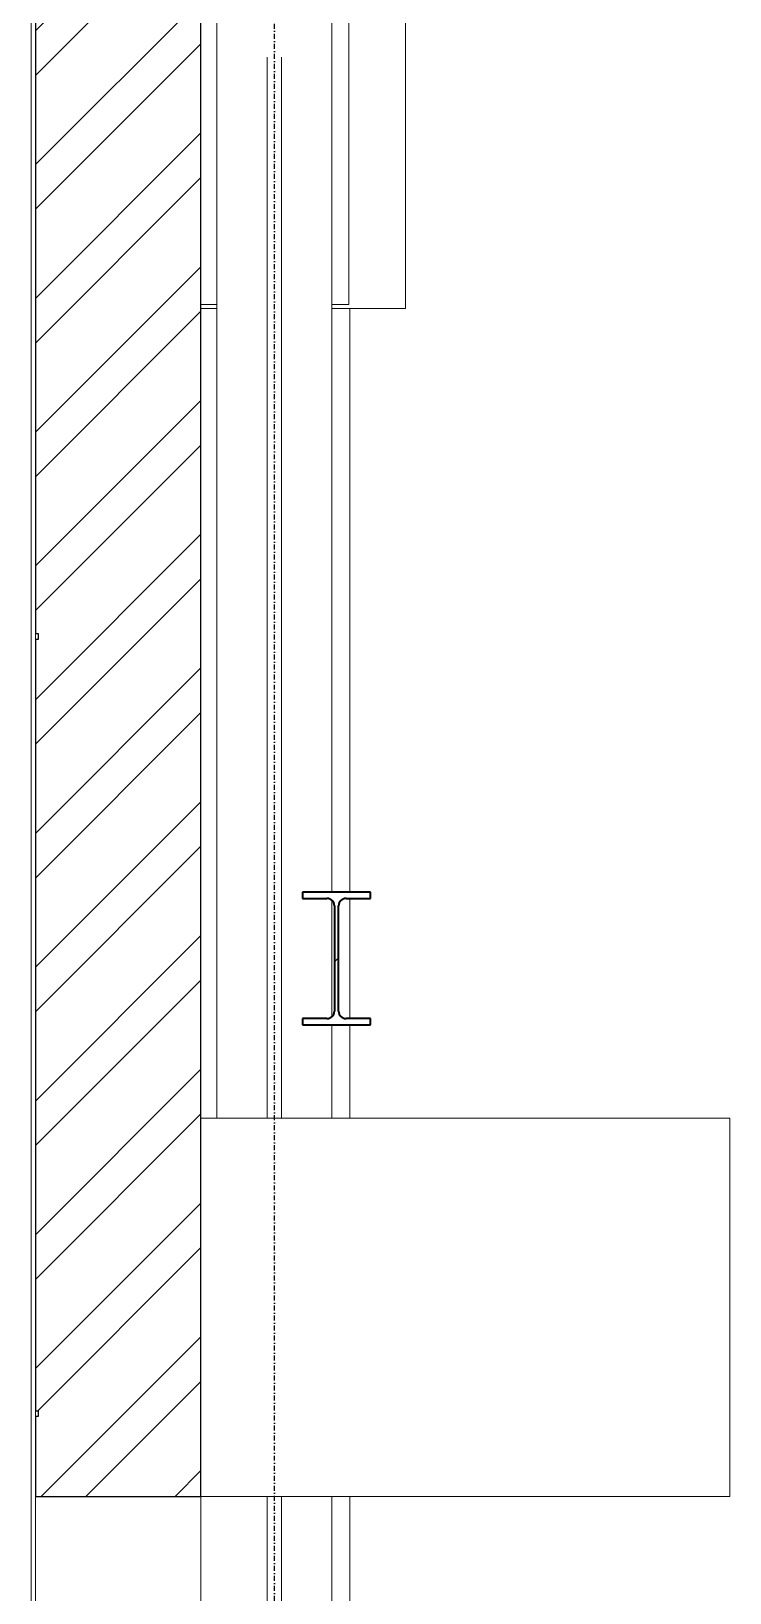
# Model space of a CAD drawing. Header units: millimetres. Extents: x 180139 to 245212, y -4005 to 9345.
# Drawn here: x 211757 to 212601, y 2634 to 4521 of the extents above; entities that cross this region are included whole.
import ezdxf

# ---------------------------------------------------------------- set-up
doc = ezdxf.new("R2010")
doc.units = ezdxf.units.MM
doc.linetypes.add('1_Čerchovaná 6_0mm', pattern=[12, 6, -3, 0, -3])
for name, color, linetype, lineweight in [('A-DOOR', 7, 'Continuous', 9), ('A-WALL', 7, 'Continuous', 9), ('A-WALL-1', 7, 'Continuous', 25), ('S-BEAM', 7, 'Continuous', 9), ('S-BEAM-1', 7, 'Continuous', 35), ('S-COLS', 7, 'Continuous', 9), ('S-FSTN', 7, 'Continuous', 9)]:
    doc.layers.add(name, color=color, linetype=linetype, lineweight=lineweight)
doc.layers.add('A-WALL-PATT-2', color=9, linetype='Continuous', lineweight=9, true_color=0x808080)
doc.layers.add('S-GRID-1', color=9, linetype='1_Čerchovaná 6_0mm', lineweight=25, true_color=0x808080)

# ---------------------------------------------------------------- blocks, each defined once
blk = doc.blocks.new('M_S profily_ sloup - S310X74-384665-B')
at = {"layer": 'S-COLS'}
for p, q in [((-153099.1, 4489), (-153099.1, 3207.2)), ((-153081.7, 3207.2), (-153081.7, 4489)), ((-153099.1, 2750), (-153099.1, -738)), ((-153081.7, -738), (-153081.7, 2750))]:
    blk.add_line(p, q, dxfattribs=at)
blk = doc.blocks.new('M_S profily_ sloup - 374570-B')
at = {"layer": 'S-COLS'}
for p, q in [((-153159.9, 3207.2), (-153159.9, 4927.6)), ((-153020.9, 3480), (-153020.9, 4927.6)), ((-153020.9, 3329.9), (-153020.9, 3470.1)), ((-153020.9, 3207.2), (-153020.9, 3320)), ((-153020.9, -738), (-153020.9, 2750))]:
    blk.add_line(p, q, dxfattribs=at)
blk = doc.blocks.new('Sloup IPE - 374573-B')
at = {"layer": 'S-COLS'}
for p, q in [((-152999.2, 3480), (-152999.2, 4185.4)), ((-152999.2, 3327.4), (-152999.2, 3472.6)), ((-152999.2, 3207.2), (-152999.2, 3320)), ((-152999.2, -250), (-152999.2, 2750))]:
    blk.add_line(p, q, dxfattribs=at)
blk = doc.blocks.new('Rámový roh_ šroubovaný s náběhem - 387183-B')
at = {"layer": 'S-FSTN'}
for p, q in [((-152931.9, 4185.4), (-152931.9, 4836.5)), ((-153159.9, 4575.4), (-153179.2, 4575.4)), ((-153000.4, 4575.4), (-153020.9, 4575.4)), ((-153000.4, 4561), (-153000.4, 4575.4)), ((-153179.2, 4561), (-153159.9, 4561)), ((-153020.9, 4561), (-153000.4, 4561)), ((-153000.4, 4561), (-153000.4, 4190.4)), ((-153159.9, 4190.4), (-153179.2, 4190.4)), ((-153000.4, 4190.4), (-153020.9, 4190.4)), ((-153179.2, 4185.4), (-153159.9, 4185.4)), ((-153020.9, 4185.4), (-152931.9, 4185.4))]:
    blk.add_line(p, q, dxfattribs=at)
blk = doc.blocks.new('IPE - IPE160-V22-B')
at = {"layer": 'S-BEAM'}
h = blk.add_hatch(dxfattribs=at)
h.set_pattern_fill('FP_11', color=256, style=0, pattern_type=2)
h.set_pattern_definition([(45, (-136615.95, 3664.97), (-251.447, 251.447), []), (45, (-136615.95, 4045.97), (-251.447, 251.447), [])])
h.paths.add_polyline_path([(-152974.4, 3320), (-152974.4, 3327.4), (-153003.9, 3327.4), (-153010.8, 3331.3), (-153012.9, 3336.4), (-153012.9, 3463.6), (-153010.3, 3470), (-153003.9, 3472.6), (-152974.4, 3472.6), (-152974.4, 3480), (-153056.4, 3480), (-153056.4, 3472.6), (-153026.9, 3472.6), (-153020.5, 3470), (-153017.9, 3463.6), (-153017.9, 3336.4), (-153020.5, 3330), (-153026.9, 3327.4), (-153056.4, 3327.4), (-153056.4, 3320), (-153010.8, 3320)])
at = {"layer": 'S-BEAM-1'}
for p, q in [((-152974.4, 3480), (-153056.4, 3480)), ((-153056.4, 3480), (-153056.4, 3472.6)), ((-153056.4, 3472.6), (-153026.9, 3472.6)), ((-153003.9, 3472.6), (-152974.4, 3472.6)), ((-152974.4, 3472.6), (-152974.4, 3480)), ((-153017.9, 3463.6), (-153017.9, 3336.4)), ((-153012.9, 3336.4), (-153012.9, 3463.6)), ((-153026.9, 3327.4), (-153056.4, 3327.4)), ((-153056.4, 3327.4), (-153056.4, 3320)), ((-152974.4, 3327.4), (-153003.9, 3327.4)), ((-152974.4, 3320), (-152974.4, 3327.4)), ((-153056.4, 3320), (-152974.4, 3320))]:
    blk.add_line(p, q, dxfattribs=at)
for centre, start, end in [((-153026.9, 3463.6), 0, 90), ((-153003.9, 3463.6), 90, 180), ((-153026.9, 3336.4), 270, 0), ((-153003.9, 3336.4), 180, 270)]:
    blk.add_arc(centre, 9, start, end, dxfattribs=at)
blk = doc.blocks.new('M_Vrata_ výsuvná_ sekční - 3000X4000 MM-444875-B')
at = {"layer": 'A-DOOR'}
for p, q in [((-152540.4, 3207.2), (-153179.2, 3207.2)), ((-153179.2, 3207.2), (-153179.2, 2750)), ((-152540.4, 2750), (-152540.4, 3207.2)), ((-153099.2, 2750), (-153179.2, 2750)), ((-153179.2, 2750), (-153179.2, -750)), ((-153179.2, 2750), (-152540.4, 2750)), ((-153099.2, -750), (-153099.2, 2750))]:
    blk.add_line(p, q, dxfattribs=at)

msp = doc.modelspace()

# ---------------------------------------------------------------- hatches: boundary and pattern name
at = {"layer": 'A-WALL-PATT-2'}
h = msp.add_hatch(dxfattribs=at)
h.set_pattern_fill('FP_10', color=256, angle=225, style=0, pattern_type=2)
h.set_pattern_definition([(45, (228525.39, 3664.97), (-80.8223, 80.8223), []), (45, (228579.27, 3664.97), (-80.8223, 80.8223), [])])
h.paths.add_polyline_path([(211962.1, 2750), (211962.1, 5547.4), (211762.1, 5547.4), (211762.1, 3792.6), (211765.7, 3792.6), (211765.7, 3785.6), (211762.1, 3785.6), (211762.1, 2853.6), (211765.7, 2853.6), (211765.7, 2846.6), (211762.1, 2846.6), (211762.1, 2750), (211937.4, 2750)])

# ---------------------------------------------------------------- linework, layer by layer
at = {"layer": 'A-WALL'}
for p, q in [((211757.1, 5071.8), (211757.1, 1700)), ((211762.1, 3785.6), (211762.1, 3792.6)), ((211762.1, 2846.6), (211762.1, 2853.6)), ((211762.1, 1700), (211762.1, 2750))]:
    msp.add_line(p, q, dxfattribs=at)
at = {"layer": 'A-WALL-1'}
for p, q in [((211762.1, 5547.4), (211762.1, 3792.6)), ((211962.1, 2750), (211962.1, 5547.4)), ((211762.1, 3792.6), (211765.7, 3792.6)), ((211765.7, 3785.6), (211762.1, 3785.6)), ((211762.1, 3785.6), (211762.1, 2853.6)), ((211765.7, 3792.6), (211765.7, 3785.6)), ((211762.1, 2853.6), (211765.7, 2853.6)), ((211765.7, 2853.6), (211765.7, 2846.6)), ((211765.7, 2846.6), (211762.1, 2846.6)), ((211762.1, 2846.6), (211762.1, 2750)), ((211762.1, 2750), (211962.1, 2750))]:
    msp.add_line(p, q, dxfattribs=at)
at = {"layer": 'S-GRID-1'}
msp.add_line((212050.9, -2385.6), (212050.9, 7794.4), dxfattribs=at)

# ---------------------------------------------------------------- block references
at = {"layer": 'A-DOOR'}
msp.add_blockref('M_Vrata_ výsuvná_ sekční - 3000X4000 MM-444875-B', (365141.3, 0), dxfattribs=at)
at = {"layer": 'S-BEAM'}
msp.add_blockref('IPE - IPE160-V22-B', (365141.3, 0), dxfattribs=at)
at = {"layer": 'S-COLS'}
for name in ['M_S profily_ sloup - 374570-B', 'M_S profily_ sloup - S310X74-384665-B', 'Sloup IPE - 374573-B']:
    msp.add_blockref(name, (365141.3, 0), dxfattribs=at)
at = {"layer": 'S-FSTN'}
msp.add_blockref('Rámový roh_ šroubovaný s náběhem - 387183-B', (365141.3, 0), dxfattribs=at)

doc.saveas('drawing.dxf')
